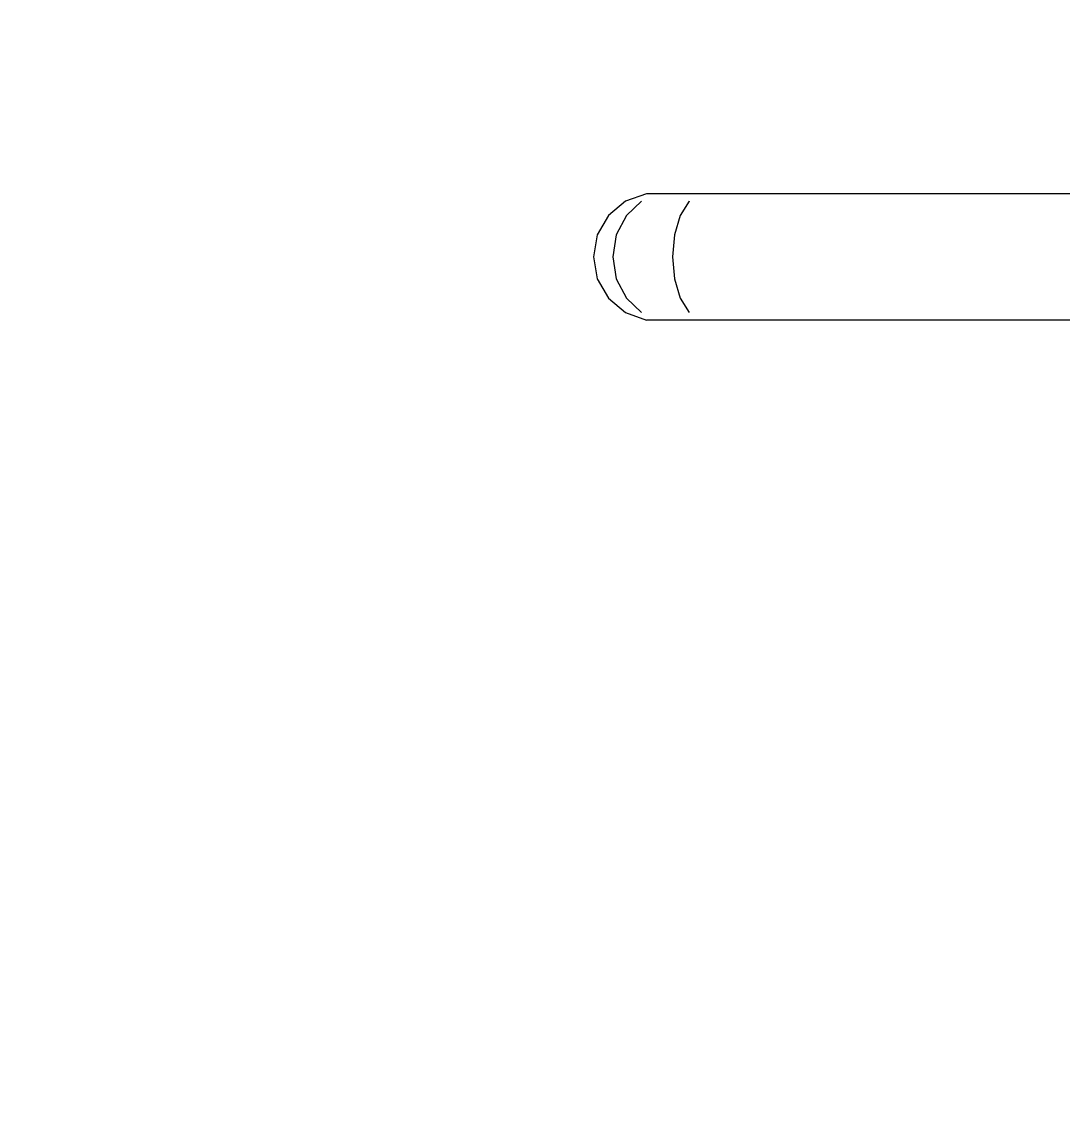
# Model space of a CAD drawing. Header units: millimetres. Extents: x -15634 to 67596, y -3027 to 55843.
# Drawn here: x 22907.4 to 23069.4, y 3822.1 to 3992.2 of the extents above; entities that cross this region are included whole.
import ezdxf

# ---------------------------------------------------------------- set-up
doc = ezdxf.new("R2010")
doc.units = ezdxf.units.MM
doc.header["$MEASUREMENT"] = 0
doc.set_wipeout_variables(frame=1)
doc.linetypes.add('Wipeout_Contour', pattern=[1000, 0, -1000])
doc.layers.add('Dimensioning - General', color=7, linetype='Continuous')
doc.layers.add('Structural - Bearing', color=7, linetype='Continuous')
for name, color, linetype, lineweight, true_color in [('Dimensioning - General_Pen_No__61', 7, 'Continuous', 20, 0x6a6a6a), ('Dimensioning - General_Pen_No__88', 7, 'Continuous', 20, 0xfd4435), ('Structural - Bearing_Pen_No__82', 7, 'Continuous', 20, 0xaaaaaa)]:
    doc.layers.add(name, color=color, linetype=linetype, lineweight=lineweight, true_color=true_color)
doc.styles.add('GENERATED_STYLE_6', font='calibril.ttf')
doc.dimstyles.new('GENERATED_STYLE__2', dxfattribs={"dimtxt": 195.999997, "dimasz": 106.4, "dimexe": 0.18, "dimexo": 0.0625, "dimgap": 0.09, "dimtad": 1, "dimdec": 0, "dimlfac": 0.1, "dimzin": 0, "dimdsep": 46, "dimtxsty": 'GENERATED_STYLE_6', "dimblk": 'ARROWHEAD_2', "dimblk1": 'ARROWHEAD_2', "dimblk2": 'ARROWHEAD_2', "dimcen": 0.09, "dimse1": 1, "dimse2": 1, "dimclrd": 256, "dimclre": 256, "dimclrt": 256, "dimadec": 0, "dimazin": 0, "dimtfac": 1, "dimtdec": 4, "dimtmove": 2, "dimatfit": 3, "dimfxl": 1, "dimtolj": 1, "dimtzin": 0, "dimarcsym": 0})
doc.dimstyles.new('GENERATED_STYLE__3', dxfattribs={"dimtxt": 195.999997, "dimasz": 106.4, "dimexe": 0.18, "dimexo": 0.0625, "dimgap": 0.09, "dimtad": 1, "dimdec": 0, "dimlfac": 0.1, "dimzin": 0, "dimdsep": 46, "dimtxsty": 'GENERATED_STYLE_6', "dimblk": 'ARROWHEAD_2', "dimblk1": 'ARROWHEAD_2', "dimblk2": 'ARROWHEAD_2', "dimcen": 0.09, "dimse1": 1, "dimse2": 1, "dimclrd": 256, "dimclre": 256, "dimclrt": 256, "dimadec": 0, "dimazin": 0, "dimtfac": 1, "dimtdec": 4, "dimtmove": 0, "dimatfit": 3, "dimfxl": 1, "dimtolj": 1, "dimtzin": 0, "dimarcsym": 0})

# ---------------------------------------------------------------- blocks, each defined once
blk = doc.blocks.new('*D75')
at = {"layer": 'Dimensioning - General_Pen_No__61', "color": 251, "linetype": 'Continuous', "lineweight": 20, "true_color": 0x6a6a6a, "transparency": 16777216}
for p, q in [((27524.43, 2955.6), (27524.43, 5155.6)), ((27454.43, 2996.02), (27594.43, 2915.19)), ((27629.43, 2955.6), (27419.43, 2955.6)), ((27524.43, 1455.6), (27524.43, 2955.6)), ((27454.43, 1496.02), (27594.43, 1415.19))]:
    blk.add_line(p, q, dxfattribs=at)
at = {"layer": 'Dimensioning - General_Pen_No__88', "color": 20, "lineweight": 20, "true_color": 0xfd4435, "transparency": 16777216, "char_height": 196, "attachment_point": 7, "rotation": 90, "style": 'GENERATED_STYLE_6'}
for s, insert in [('\\A1;{\\pql;\\fCalibri Light|b0|i0|c0|p34;150}', (27485.23, 2322.65)), ('\\A1;{\\pql;\\fCalibri Light|b0|i0|c0|p34;6}', (27485.23, 1628.33))]:
    blk.add_mtext(s, dxfattribs=dict(at, insert=insert))
blk = doc.blocks.new('ARROWHEAD_2')
at = {"color": 0, "linetype": 'Continuous', "lineweight": 0}
for p, q in [((-0.3781, -0.655), (0.3781, 0.655)), ((0, 0), (-1, 0))]:
    blk.add_line(p, q, dxfattribs=at)
blk = doc.blocks.new('*D76')
at = {"layer": 'Dimensioning - General_Pen_No__61', "color": 251, "linetype": 'Continuous', "lineweight": 20, "true_color": 0x6a6a6a, "transparency": 16777216}
for p, q in [((27524.43, 5155.6), (27524.43, 5425.6)), ((27454.43, 5196.02), (27594.43, 5115.19)), ((27629.43, 5155.6), (27419.43, 5155.6)), ((27524.43, 2955.6), (27524.43, 5155.6)), ((27454.43, 2996.02), (27594.43, 2915.19))]:
    blk.add_line(p, q, dxfattribs=at)
at = {"layer": 'Dimensioning - General_Pen_No__88', "color": 20, "lineweight": 20, "true_color": 0xfd4435, "transparency": 16777216, "char_height": 196, "attachment_point": 7, "rotation": 90, "style": 'GENERATED_STYLE_6'}
for s, insert in [('\\A1;{\\pql;\\fCalibri Light|b0|i0|c0|p34;27}', (27485.23, 4797.36)), ('\\A1;{\\pql;\\fCalibri Light|b0|i0|c0|p34;220}', (27485.23, 3817.27))]:
    blk.add_mtext(s, dxfattribs=dict(at, insert=insert))
blk = doc.blocks.new('*D85')
at = {"layer": 'Dimensioning - General_Pen_No__61', "color": 251, "linetype": 'Continuous', "lineweight": 20, "true_color": 0x6a6a6a, "transparency": 16777216}
for p, q in [((28074.43, 5425.6), (28074.43, 5625.6)), ((28004.43, 5466.02), (28144.43, 5385.19)), ((28179.43, 5425.6), (27969.43, 5425.6)), ((28074.43, 2955.6), (28074.43, 5425.6)), ((28004.43, 2996.02), (28144.43, 2915.19)), ((28179.43, 2955.6), (27969.43, 2955.6)), ((28074.43, 1455.6), (28074.43, 2955.6))]:
    blk.add_line(p, q, dxfattribs=at)
at = {"layer": 'Dimensioning - General_Pen_No__88', "color": 20, "lineweight": 20, "true_color": 0xfd4435, "transparency": 16777216, "char_height": 196, "attachment_point": 7, "rotation": 90, "style": 'GENERATED_STYLE_6'}
for s, insert in [('\\A1;{\\pql;\\fCalibri Light|b0|i0|c0|p34;20}', (28035.23, 5067.36)), ('\\A1;{\\pql;\\fCalibri Light|b0|i0|c0|p34;247}', (28035.23, 3952.27))]:
    blk.add_mtext(s, dxfattribs=dict(at, insert=insert))
blk = doc.blocks.new('*D121')
at = {"layer": 'Dimensioning - General_Pen_No__61', "color": 251, "linetype": 'Continuous', "lineweight": 20, "true_color": 0x6a6a6a, "transparency": 16777216}
for p, q in [((28624.43, 5625.6), (28624.43, 8295.6)), ((28554.43, 5666.02), (28694.43, 5585.19)), ((28729.43, 5625.6), (28519.43, 5625.6)), ((28624.43, 2955.6), (28624.43, 5625.6)), ((28554.43, 2996.02), (28694.43, 2915.19)), ((28729.43, 2955.6), (28519.43, 2955.6)), ((28624.43, 495.6), (28624.43, 2955.6))]:
    blk.add_line(p, q, dxfattribs=at)
at = {"layer": 'Dimensioning - General_Pen_No__88', "color": 20, "lineweight": 20, "true_color": 0xfd4435, "transparency": 16777216, "insert": (28585.23, 4052.27), "char_height": 196, "attachment_point": 7, "rotation": 90, "style": 'GENERATED_STYLE_6'}
blk.add_mtext('\\A1;{\\pql;\\fCalibri Light|b0|i0|c0|p34;267}', dxfattribs=at)
blk = doc.blocks.new('*D171')
at = {"layer": 'Dimensioning - General_Pen_No__61', "color": 251, "linetype": 'Continuous', "lineweight": 20, "true_color": 0x6a6a6a, "transparency": 16777216}
for p, q in [((35034.93, 2955.6), (35034.93, 5155.6)), ((34964.93, 2996.02), (35104.93, 2915.19)), ((35139.93, 2955.6), (34929.93, 2955.6)), ((35034.93, 1455.6), (35034.93, 2955.6)), ((34964.93, 1496.02), (35104.93, 1415.19))]:
    blk.add_line(p, q, dxfattribs=at)
at = {"layer": 'Dimensioning - General_Pen_No__88', "color": 20, "lineweight": 20, "true_color": 0xfd4435, "transparency": 16777216, "char_height": 196, "attachment_point": 7, "rotation": 90, "style": 'GENERATED_STYLE_6'}
for s, insert in [('\\A1;{\\pql;\\fCalibri Light|b0|i0|c0|p34;150}', (34995.73, 2322.65)), ('\\A1;{\\pql;\\fCalibri Light|b0|i0|c0|p34;6}', (34995.73, 1628.33))]:
    blk.add_mtext(s, dxfattribs=dict(at, insert=insert))
blk = doc.blocks.new('*D172')
at = {"layer": 'Dimensioning - General_Pen_No__61', "color": 251, "linetype": 'Continuous', "lineweight": 20, "true_color": 0x6a6a6a, "transparency": 16777216}
for p, q in [((35034.93, 5155.6), (35034.93, 5425.6)), ((34964.93, 5196.02), (35104.93, 5115.19)), ((35139.93, 5155.6), (34929.93, 5155.6)), ((35034.93, 2955.6), (35034.93, 5155.6)), ((34964.93, 2996.02), (35104.93, 2915.19))]:
    blk.add_line(p, q, dxfattribs=at)
at = {"layer": 'Dimensioning - General_Pen_No__88', "color": 20, "lineweight": 20, "true_color": 0xfd4435, "transparency": 16777216, "char_height": 196, "attachment_point": 7, "rotation": 90, "style": 'GENERATED_STYLE_6'}
for s, insert in [('\\A1;{\\pql;\\fCalibri Light|b0|i0|c0|p34;27}', (34995.73, 4797.36)), ('\\A1;{\\pql;\\fCalibri Light|b0|i0|c0|p34;220}', (34995.73, 3817.27))]:
    blk.add_mtext(s, dxfattribs=dict(at, insert=insert))
blk = doc.blocks.new('*D181')
at = {"layer": 'Dimensioning - General_Pen_No__61', "color": 251, "linetype": 'Continuous', "lineweight": 20, "true_color": 0x6a6a6a, "transparency": 16777216}
for p, q in [((35584.93, 5425.6), (35584.93, 5625.6)), ((35514.93, 5466.02), (35654.93, 5385.19)), ((35689.93, 5425.6), (35479.93, 5425.6)), ((35584.93, 2955.6), (35584.93, 5425.6)), ((35514.93, 2996.02), (35654.93, 2915.19)), ((35689.93, 2955.6), (35479.93, 2955.6)), ((35584.93, 1455.6), (35584.93, 2955.6))]:
    blk.add_line(p, q, dxfattribs=at)
at = {"layer": 'Dimensioning - General_Pen_No__88', "color": 20, "lineweight": 20, "true_color": 0xfd4435, "transparency": 16777216, "char_height": 196, "attachment_point": 7, "rotation": 90, "style": 'GENERATED_STYLE_6'}
for s, insert in [('\\A1;{\\pql;\\fCalibri Light|b0|i0|c0|p34;20}', (35545.73, 5067.36)), ('\\A1;{\\pql;\\fCalibri Light|b0|i0|c0|p34;247}', (35545.73, 3952.27))]:
    blk.add_mtext(s, dxfattribs=dict(at, insert=insert))
blk = doc.blocks.new('*D217')
at = {"layer": 'Dimensioning - General_Pen_No__61', "color": 251, "linetype": 'Continuous', "lineweight": 20, "true_color": 0x6a6a6a, "transparency": 16777216}
for p, q in [((36134.93, 5625.6), (36134.93, 8295.6)), ((36064.93, 5666.02), (36204.93, 5585.19)), ((36239.93, 5625.6), (36029.93, 5625.6)), ((36134.93, 2955.6), (36134.93, 5625.6)), ((36064.93, 2996.02), (36204.93, 2915.19)), ((36239.93, 2955.6), (36029.93, 2955.6)), ((36134.93, 495.6), (36134.93, 2955.6))]:
    blk.add_line(p, q, dxfattribs=at)
at = {"layer": 'Dimensioning - General_Pen_No__88', "color": 20, "lineweight": 20, "true_color": 0xfd4435, "transparency": 16777216, "insert": (36095.73, 4052.27), "char_height": 196, "attachment_point": 7, "rotation": 90, "style": 'GENERATED_STYLE_6'}
blk.add_mtext('\\A1;{\\pql;\\fCalibri Light|b0|i0|c0|p34;267}', dxfattribs=at)

msp = doc.modelspace()

# ---------------------------------------------------------------- wipeouts: each hides what was drawn before it
at = {"color": 254, "linetype": 'Wipeout_Contour', "lineweight": 0, "ltscale": 93598.871559}
msp.add_wipeout([(23101.6, 3965.45), (23021.14, 3965.45), (23020.71, 3964.26), (23102.03, 3964.26)], dxfattribs=at).dxf.layer = 'Structural - Bearing'
at = {"color": 254, "linetype": 'Wipeout_Contour', "lineweight": 0, "ltscale": 93591.450711}
msp.add_wipeout([(23102.68, 3955.6), (23020.05, 3955.6), (23020.13, 3952.18), (23102.6, 3952.18)], dxfattribs=at).dxf.layer = 'Structural - Bearing'

# ---------------------------------------------------------------- next in the draw order: wipeouts: each hides what was drawn before it
at = {"color": 254, "linetype": 'Wipeout_Contour', "lineweight": 0, "ltscale": 93597.712897}
msp.add_wipeout([(23102.03, 3964.26), (23020.71, 3964.26), (23020.36, 3962.03), (23102.38, 3962.03)], dxfattribs=at).dxf.layer = 'Structural - Bearing'
at = {"color": 254, "linetype": 'Wipeout_Contour', "lineweight": 0, "ltscale": 93589.279049}
msp.add_wipeout([(23102.6, 3952.18), (23020.13, 3952.18), (23020.36, 3949.18), (23102.38, 3949.18)], dxfattribs=at).dxf.layer = 'Structural - Bearing'

# ---------------------------------------------------------------- next in the draw order: wipeouts: each hides what was drawn before it
at = {"color": 254, "linetype": 'Wipeout_Contour', "lineweight": 0, "ltscale": 93421.966874}
msp.add_wipeout([(23021.14, 3965.45), (23012.97, 3965.45), (23011.28, 3964.26), (23020.71, 3964.26)], dxfattribs=at).dxf.layer = 'Structural - Bearing'
at = {"color": 254, "linetype": 'Wipeout_Contour', "lineweight": 0, "ltscale": 93595.938585}
msp.add_wipeout([(23102.38, 3962.03), (23020.36, 3962.03), (23020.13, 3959.02), (23102.6, 3959.02)], dxfattribs=at).dxf.layer = 'Structural - Bearing'
at = {"color": 254, "linetype": 'Wipeout_Contour', "lineweight": 0, "ltscale": 93587.509897}
msp.add_wipeout([(23102.38, 3949.18), (23020.36, 3949.18), (23020.71, 3946.94), (23102.03, 3946.94)], dxfattribs=at).dxf.layer = 'Structural - Bearing'

# ---------------------------------------------------------------- next in the draw order: linework, layer by layer
at = {"layer": 'Structural - Bearing_Pen_No__82', "color": 253, "linetype": 'Continuous', "lineweight": 20, "true_color": 0xaaaaaa}
msp.add_line((23101.6, 3965.45), (23021.14, 3965.45), dxfattribs=at)

# ---------------------------------------------------------------- next in the draw order: wipeouts: each hides what was drawn before it
at = {"color": 254, "linetype": 'Wipeout_Contour', "lineweight": 0, "ltscale": 93417.047626}
msp.add_wipeout([(23020.71, 3964.26), (23011.28, 3964.26), (23009.9, 3962.03), (23020.36, 3962.03)], dxfattribs=at).dxf.layer = 'Structural - Bearing'
at = {"color": 254, "linetype": 'Wipeout_Contour', "lineweight": 0, "ltscale": 93593.763543}
msp.add_wipeout([(23102.6, 3959.02), (23020.13, 3959.02), (23020.05, 3955.6), (23102.68, 3955.6)], dxfattribs=at).dxf.layer = 'Structural - Bearing'
at = {"color": 254, "linetype": 'Wipeout_Contour', "lineweight": 0, "ltscale": 93586.355728}
msp.add_wipeout([(23102.03, 3946.94), (23020.71, 3946.94), (23021.14, 3945.76), (23101.6, 3945.76)], dxfattribs=at).dxf.layer = 'Structural - Bearing'

# ---------------------------------------------------------------- next in the draw order: wipeouts: each hides what was drawn before it
at = {"color": 254, "linetype": 'Wipeout_Contour', "lineweight": 0, "ltscale": 93391.276863}
msp.add_wipeout([(23012.97, 3965.45), (23006.82, 3965.45), (23003.89, 3964.26), (23011.28, 3964.26)], dxfattribs=at).dxf.layer = 'Structural - Bearing'
at = {"color": 254, "linetype": 'Wipeout_Contour', "lineweight": 0, "ltscale": 93412.491785}
msp.add_wipeout([(23020.36, 3962.03), (23009.9, 3962.03), (23009, 3959.02), (23020.13, 3959.02)], dxfattribs=at).dxf.layer = 'Structural - Bearing'
at = {"color": 254, "linetype": 'Wipeout_Contour', "lineweight": 0, "ltscale": 93406.536098}
msp.add_wipeout([(23020.05, 3955.6), (23008.69, 3955.6), (23009, 3952.18), (23020.13, 3952.18)], dxfattribs=at).dxf.layer = 'Structural - Bearing'

# ---------------------------------------------------------------- next in the draw order: linework, layer by layer
at = {"layer": 'Structural - Bearing_Pen_No__82', "color": 253, "linetype": 'Continuous', "lineweight": 20, "true_color": 0xaaaaaa}
msp.add_line((23021.14, 3965.45), (23012.97, 3965.45), dxfattribs=at)

# ---------------------------------------------------------------- next in the draw order: wipeouts: each hides what was drawn before it
at = {"color": 254, "linetype": 'Wipeout_Contour', "lineweight": 0, "ltscale": 93381.892005}
msp.add_wipeout([(23011.28, 3964.26), (23003.89, 3964.26), (23001.51, 3962.03), (23009.9, 3962.03)], dxfattribs=at).dxf.layer = 'Structural - Bearing'
at = {"color": 254, "linetype": 'Wipeout_Contour', "lineweight": 0, "ltscale": 93408.853493}
msp.add_wipeout([(23020.13, 3959.02), (23009, 3959.02), (23008.69, 3955.6), (23020.05, 3955.6)], dxfattribs=at).dxf.layer = 'Structural - Bearing'
at = {"color": 254, "linetype": 'Wipeout_Contour', "lineweight": 0, "ltscale": 93405.819212}
msp.add_wipeout([(23020.13, 3952.18), (23009, 3952.18), (23009.9, 3949.18), (23020.36, 3949.18)], dxfattribs=at).dxf.layer = 'Structural - Bearing'

# ---------------------------------------------------------------- next in the draw order: wipeouts: each hides what was drawn before it
at = {"color": 254, "linetype": 'Wipeout_Contour', "lineweight": 0, "ltscale": 93373.365861}
msp.add_wipeout([(23006.82, 3965.45), (23004.63, 3965.45), (23001.37, 3964.26), (23003.89, 3964.26)], dxfattribs=at).dxf.layer = 'Structural - Bearing'
at = {"color": 254, "linetype": 'Wipeout_Contour', "lineweight": 0, "ltscale": 93374.022014}
msp.add_wipeout([(23009.9, 3962.03), (23001.51, 3962.03), (22999.95, 3959.02), (23009, 3959.02)], dxfattribs=at).dxf.layer = 'Structural - Bearing'
at = {"color": 254, "linetype": 'Wipeout_Contour', "lineweight": 0, "ltscale": 93366.30437}
msp.add_wipeout([(23008.69, 3955.6), (22999.41, 3955.6), (22999.95, 3952.18), (23009, 3952.18)], dxfattribs=at).dxf.layer = 'Structural - Bearing'
at = {"color": 254, "linetype": 'Wipeout_Contour', "lineweight": 0, "ltscale": 93406.824946}
msp.add_wipeout([(23020.36, 3949.18), (23009.9, 3949.18), (23011.28, 3946.94), (23020.71, 3946.94)], dxfattribs=at).dxf.layer = 'Structural - Bearing'

# ---------------------------------------------------------------- next in the draw order: linework, layer by layer
at = {"layer": 'Structural - Bearing_Pen_No__82', "color": 253, "linetype": 'Continuous', "lineweight": 20, "true_color": 0xaaaaaa}
for p, q in [((23006.82, 3965.45), (23004.63, 3965.45)), ((23012.97, 3965.45), (23006.82, 3965.45)), ((23011.28, 3964.26), (23009.9, 3962.03))]:
    msp.add_line(p, q, dxfattribs=at)

# ---------------------------------------------------------------- next in the draw order: wipeouts: each hides what was drawn before it
at = {"color": 254, "linetype": 'Wipeout_Contour', "lineweight": 0, "ltscale": 93361.140931}
msp.add_wipeout([(23003.89, 3964.26), (23001.37, 3964.26), (22998.71, 3962.03), (23001.51, 3962.03)], dxfattribs=at).dxf.layer = 'Structural - Bearing'
at = {"color": 254, "linetype": 'Wipeout_Contour', "lineweight": 0, "ltscale": 93368.622752}
msp.add_wipeout([(23009, 3959.02), (22999.95, 3959.02), (22999.41, 3955.6), (23008.69, 3955.6)], dxfattribs=at).dxf.layer = 'Structural - Bearing'
at = {"color": 254, "linetype": 'Wipeout_Contour', "lineweight": 0, "ltscale": 93367.34672}
msp.add_wipeout([(23009, 3952.18), (22999.95, 3952.18), (23001.51, 3949.18), (23009.9, 3949.18)], dxfattribs=at).dxf.layer = 'Structural - Bearing'
at = {"color": 254, "linetype": 'Wipeout_Contour', "lineweight": 0, "ltscale": 93409.42739}
msp.add_wipeout([(23020.71, 3946.94), (23011.28, 3946.94), (23012.97, 3945.76), (23021.14, 3945.76)], dxfattribs=at).dxf.layer = 'Structural - Bearing'

# ---------------------------------------------------------------- next in the draw order: linework, layer by layer
at = {"layer": 'Structural - Bearing_Pen_No__82', "color": 253, "linetype": 'Continuous', "lineweight": 20, "true_color": 0xaaaaaa}
for p, q in [((23004.63, 3965.45), (23001.37, 3964.26)), ((23009.9, 3962.03), (23009, 3959.02)), ((23009, 3959.02), (23008.69, 3955.6)), ((23008.69, 3955.6), (23009, 3952.18)), ((23101.6, 3945.76), (23021.14, 3945.76))]:
    msp.add_line(p, q, dxfattribs=at)

# ---------------------------------------------------------------- next in the draw order: wipeouts: each hides what was drawn before it
at = {"color": 254, "linetype": 'Wipeout_Contour', "lineweight": 0, "ltscale": 93351.157198}
msp.add_wipeout([(23001.51, 3962.03), (22998.71, 3962.03), (22996.97, 3959.02), (22999.95, 3959.02)], dxfattribs=at).dxf.layer = 'Structural - Bearing'
at = {"color": 254, "linetype": 'Wipeout_Contour', "lineweight": 0, "ltscale": 93342.30644}
msp.add_wipeout([(22999.41, 3955.6), (22996.37, 3955.6), (22996.97, 3952.18), (22999.95, 3952.18)], dxfattribs=at).dxf.layer = 'Structural - Bearing'
at = {"color": 254, "linetype": 'Wipeout_Contour', "lineweight": 0, "ltscale": 93371.665508}
msp.add_wipeout([(23009.9, 3949.18), (23001.51, 3949.18), (23003.89, 3946.94), (23011.28, 3946.94)], dxfattribs=at).dxf.layer = 'Structural - Bearing'

# ---------------------------------------------------------------- next in the draw order: linework, layer by layer
at = {"layer": 'Structural - Bearing_Pen_No__82', "color": 253, "linetype": 'Continuous', "lineweight": 20, "true_color": 0xaaaaaa}
for p, q in [((23001.37, 3964.26), (22998.71, 3962.03)), ((23003.89, 3964.26), (23001.51, 3962.03)), ((23009, 3952.18), (23009.9, 3949.18))]:
    msp.add_line(p, q, dxfattribs=at)

# ---------------------------------------------------------------- next in the draw order: wipeouts: each hides what was drawn before it
at = {"color": 254, "linetype": 'Wipeout_Contour', "lineweight": 0, "ltscale": 93344.625414}
msp.add_wipeout([(22999.95, 3959.02), (22996.97, 3959.02), (22996.37, 3955.6), (22999.41, 3955.6)], dxfattribs=at).dxf.layer = 'Structural - Bearing'
at = {"color": 254, "linetype": 'Wipeout_Contour', "lineweight": 0, "ltscale": 93344.480283}
msp.add_wipeout([(22999.95, 3952.18), (22996.97, 3952.18), (22998.71, 3949.18), (23001.51, 3949.18)], dxfattribs=at).dxf.layer = 'Structural - Bearing'
at = {"color": 254, "linetype": 'Wipeout_Contour', "lineweight": 0, "ltscale": 93378.733277}
msp.add_wipeout([(23011.28, 3946.94), (23003.89, 3946.94), (23006.82, 3945.76), (23012.97, 3945.76)], dxfattribs=at).dxf.layer = 'Structural - Bearing'

# ---------------------------------------------------------------- next in the draw order: linework, layer by layer
at = {"layer": 'Structural - Bearing_Pen_No__82', "color": 253, "linetype": 'Continuous', "lineweight": 20, "true_color": 0xaaaaaa}
for p, q in [((22998.71, 3962.03), (22996.97, 3959.02)), ((23001.51, 3962.03), (22999.95, 3959.02)), ((22996.97, 3959.02), (22996.37, 3955.6)), ((22999.95, 3959.02), (22999.41, 3955.6)), ((22996.37, 3955.6), (22996.97, 3952.18)), ((22999.41, 3955.6), (22999.95, 3952.18)), ((23009.9, 3949.18), (23011.28, 3946.94)), ((23021.14, 3945.76), (23012.97, 3945.76))]:
    msp.add_line(p, q, dxfattribs=at)

# ---------------------------------------------------------------- next in the draw order: wipeouts: each hides what was drawn before it
at = {"color": 254, "linetype": 'Wipeout_Contour', "lineweight": 0, "ltscale": 93350.912176}
msp.add_wipeout([(23001.51, 3949.18), (22998.71, 3949.18), (23001.37, 3946.94), (23003.89, 3946.94)], dxfattribs=at).dxf.layer = 'Structural - Bearing'

# ---------------------------------------------------------------- next in the draw order: linework, layer by layer
at = {"layer": 'Structural - Bearing_Pen_No__82', "color": 253, "linetype": 'Continuous', "lineweight": 20, "true_color": 0xaaaaaa}
for p, q in [((22996.97, 3952.18), (22998.71, 3949.18)), ((22999.95, 3952.18), (23001.51, 3949.18))]:
    msp.add_line(p, q, dxfattribs=at)

# ---------------------------------------------------------------- next in the draw order: wipeouts: each hides what was drawn before it
at = {"color": 254, "linetype": 'Wipeout_Contour', "lineweight": 0, "ltscale": 93360.819877}
msp.add_wipeout([(23003.89, 3946.94), (23001.37, 3946.94), (23004.63, 3945.76), (23006.82, 3945.76)], dxfattribs=at).dxf.layer = 'Structural - Bearing'

# ---------------------------------------------------------------- next in the draw order: linework, layer by layer
at = {"layer": 'Structural - Bearing_Pen_No__82', "color": 253, "linetype": 'Continuous', "lineweight": 20, "true_color": 0xaaaaaa}
for p, q in [((22998.71, 3949.18), (23001.37, 3946.94)), ((23001.51, 3949.18), (23003.89, 3946.94)), ((23001.37, 3946.94), (23004.63, 3945.76)), ((23006.82, 3945.76), (23004.63, 3945.76)), ((23012.97, 3945.76), (23006.82, 3945.76))]:
    msp.add_line(p, q, dxfattribs=at)

# ---------------------------------------------------------------- next in the draw order: dimensions: what is measured, and where the dimension line sits
at = {"layer": 'Dimensioning - General', "color": 251, "linetype": 'Continuous', "lineweight": 20, "true_color": 0x6a6a6a}
for base, p1, p2, dimstyle, picture, middle in [((28624.43, 5625.6), (2627.69, 2955.6), (2617.15, 5625.6), 'GENERATED_STYLE__3', '*D121', (28487.23, 4276.4)), ((36134.93, 5625.6), (10138.18, 2955.6), (10127.64, 5625.6), 'GENERATED_STYLE__3', '*D217', (35997.73, 4276.4)), ((28074.43, 5425.6), (-251.51, 2955.6), (-168.35, 5425.6), 'GENERATED_STYLE__3', '*D85', (27937.23, 4176.4)), ((35584.93, 5425.6), (7258.98, 2955.6), (7342.14, 5425.6), 'GENERATED_STYLE__3', '*D181', (35447.73, 4176.4)), ((27524.43, 5155.6), (174.66, 2955.6), (336.25, 5155.6), 'GENERATED_STYLE__3', '*D76', (27387.23, 4041.4)), ((35034.93, 5155.6), (174.66, 2955.6), (336.25, 5155.6), 'GENERATED_STYLE__3', '*D172', (34897.73, 4041.4)), ((27524.43, 2955.6), (231.99, 1455.6), (174.66, 2955.6), 'GENERATED_STYLE__2', '*D75', (27387.23, 2546.78)), ((35034.93, 2955.6), (231.99, 1455.6), (174.66, 2955.6), 'GENERATED_STYLE__2', '*D171', (34897.73, 2546.78))]:
    dim = msp.add_linear_dim(base=base, p1=p1, p2=p2, angle=90, dimstyle=dimstyle, dxfattribs=at)
    dim.commit()
    dim.dimension.update_dxf_attribs({"geometry": picture, "text_midpoint": middle, "dimtype": 160, "text_rotation": 90})

doc.saveas('drawing.dxf')
